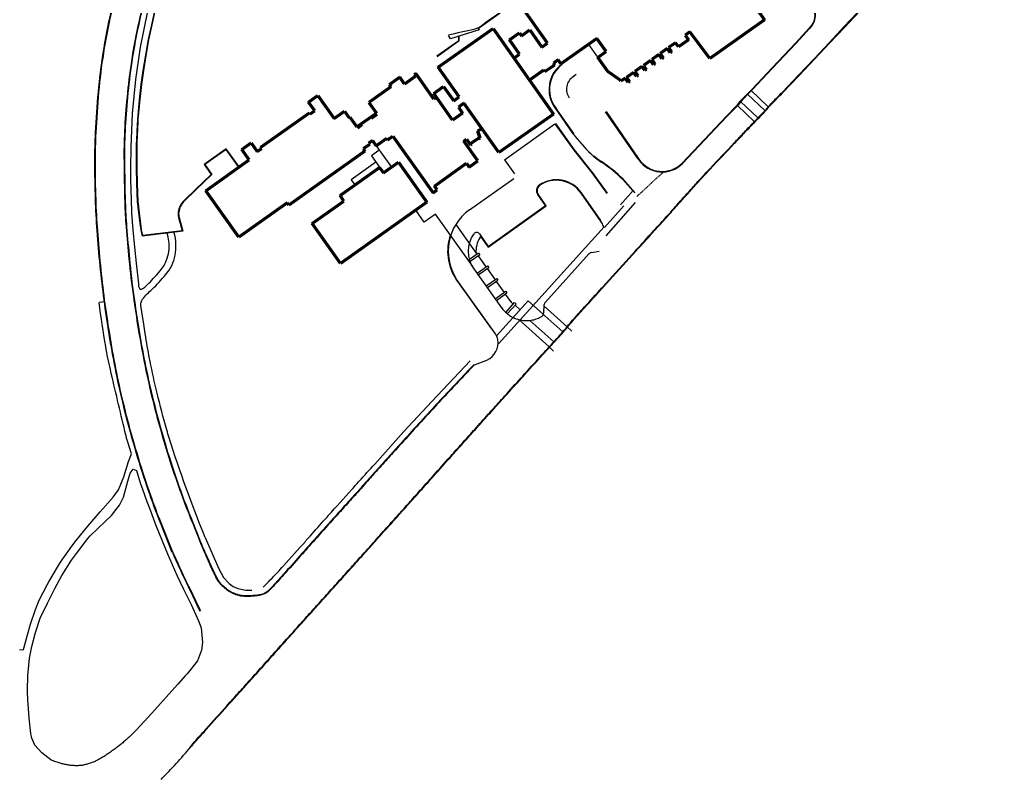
# Model space of a CAD drawing. Header units: millimetres. Extents: x -153 to 768, y -685 to 849.
# Drawn here: x -153.2 to 137.6, y -684.9 to -460.3 of the extents above; entities that cross this region are included whole.
import ezdxf

# ---------------------------------------------------------------- set-up
doc = ezdxf.new("R2010")
doc.units = ezdxf.units.MM
doc.header["$LTSCALE"] = 1.5
doc.linetypes.add('Dash', pattern=[6, 3, -3])
doc.linetypes.add('HIDDEN2', pattern=[0.1875, 0.125, -0.0625])
doc.layers.add('A-AREA', color=32, linetype='Dash', lineweight=9)
doc.layers.add('PD-Sidewalk', color=254, linetype='Continuous', true_color=0xe6e6e6)

msp = doc.modelspace()

# ---------------------------------------------------------------- linework, layer by layer
at = {"layer": 'A-AREA', "color": 7, "linetype": 'Continuous', "lineweight": 90}
for p, q in [((59.55, -449.75, 0), (66.99, -460.26, 0)), ((2.81, -467.19, 0), (-4.59, -456.71, 0)), ((66.99, -460.26, 0), (50.8, -471.7, 0)), ((-29.49, -474.28, 0), (-13.27, -462.82, 0)), ((-13.27, -462.82, 0), (-2.48, -478.19, 0)), ((-8.43, -466.25, 0), (-5.5, -464.18, 0)), ((-5.5, -464.18, 0), (-4.89, -465.02, 0)), ((-4.89, -465.02, 0), (-2.41, -463.23, 0)), ((-2.41, -463.23, 0), (1.19, -468.34, 0)), ((44.9, -463.83, 0), (43.5, -464.82, 0)), ((43.5, -464.82, 0), (44.5, -466.23, 0)), ((50.8, -471.7, 0), (44.9, -463.83, 0)), ((-5.43, -470.48, 0), (-8.43, -466.25, 0)), ((1.19, -468.34, 0), (2.81, -467.19, 0)), ((17.41, -465.79, 0), (6.78, -473.28, 0)), ((20.14, -469.7, 0), (17.41, -465.79, 0)), ((40.7, -467.07, 0), (38.63, -468.53, 0)), ((41.57, -468.3, 0), (40.7, -467.07, 0)), ((44.5, -466.23, 0), (41.57, -468.3, 0)), ((-7.05, -471.63, 0), (-5.43, -470.48, 0)), ((17.67, -471.47, 0), (20.14, -469.7, 0)), ((35.73, -470.58, 0), (33.65, -472.05, 0)), ((36.59, -471.81, 0), (35.73, -470.58, 0)), ((38.21, -468.82, 0), (36.14, -470.29, 0)), ((36.14, -470.29, 0), (37.01, -471.52, 0)), ((39.08, -470.05, 0), (38.21, -468.82, 0)), ((38.63, -468.53, 0), (39.5, -469.76, 0)), ((39.5, -469.76, 0), (39.08, -470.05, 0)), ((4.92, -473.66, 0), (1.97, -475.72, 0)), ((5.97, -472.13, 0), (4.55, -473.13, 0)), ((4.55, -473.13, 0), (4.92, -473.66, 0)), ((6.78, -473.28, 0), (5.97, -472.13, 0)), ((20.62, -475.6, 0), (17.67, -471.47, 0)), ((33.24, -472.34, 0), (31.17, -473.81, 0)), ((31.17, -473.81, 0), (32.03, -475.03, 0)), ((34.11, -473.57, 0), (33.24, -472.34, 0)), ((33.65, -472.05, 0), (34.52, -473.28, 0)), ((34.52, -473.28, 0), (34.11, -473.57, 0)), ((37.01, -471.52, 0), (36.59, -471.81, 0)), ((-36.11, -476.21, 0), (-36.62, -476.57, 0)), ((-36.62, -476.57, 0), (-36.28, -477.06, 0)), ((-30.75, -483.74, 0), (-36.11, -476.21, 0)), ((-23.27, -483.08, 0), (-29.49, -474.28, 0)), ((1.63, -475.22, 0), (-2.48, -478.19, 0)), ((1.97, -475.72, 0), (1.63, -475.22, 0)), ((24.25, -478.04, 0), (20.62, -475.6, 0)), ((28.26, -475.87, 0), (26.19, -477.33, 0)), ((29.13, -477.08, 0), (28.26, -475.87, 0)), ((30.75, -474.1, 0), (28.67, -475.57, 0)), ((28.67, -475.57, 0), (29.54, -476.79, 0)), ((29.54, -476.79, 0), (29.13, -477.08, 0)), ((31.62, -475.32, 0), (30.75, -474.1, 0)), ((32.03, -475.03, 0), (31.62, -475.32, 0)), ((-40.86, -477.3, 0), (-43.94, -479.49, 0)), ((-43.94, -479.49, 0), (-43.52, -480.08, 0)), ((-39.44, -479.31, 0), (-40.86, -477.3, 0)), ((-36.28, -477.06, 0), (-39.44, -479.31, 0)), ((-2.48, -478.19, 0), (4.56, -488.17, 0)), ((24.52, -478.46, 0), (24.23, -478.05, 0)), ((25.74, -477.59, 0), (24.52, -478.46, 0)), ((26.64, -478.84, 0), (25.74, -477.59, 0)), ((26.19, -477.33, 0), (27.05, -478.55, 0)), ((27.05, -478.55, 0), (26.64, -478.84, 0)), ((-43.52, -480.08, 0), (-50.01, -484.7, 0)), ((-30.81, -482.07, 0), (-27.88, -480, 0)), ((-25.22, -489.98, 0), (-30.81, -482.07, 0)), ((-27.88, -480, 0), (-24.88, -484.26, 0)), ((-67.81, -484.63, 0), (-65.05, -482.67, 0)), ((-65.99, -487.19, 0), (-67.81, -484.63, 0)), ((-65.05, -482.67, 0), (-60.21, -489.47, 0)), ((-50.01, -484.7, 0), (-47.76, -487.87, 0)), ((-30.01, -483.21, 0), (-30.75, -483.74, 0)), ((-24.88, -484.26, 0), (-23.27, -483.08, 0)), ((-21.86, -484.98, 0), (-23.53, -486.15, 0)), ((-11.57, -499.56, 0), (-21.86, -484.98, 0)), ((-81.87, -498, 0), (-67.54, -487.8, 0)), ((-67.54, -487.8, 0), (-67.3, -488.12, 0)), ((-67.3, -488.12, 0), (-65.99, -487.19, 0)), ((-60.21, -489.47, 0), (-57.19, -487.32, 0)), ((-57.19, -487.32, 0), (-55.83, -489.24, 0)), ((-53.5, -491.96, 0), (-47.76, -487.87, 0)), ((-22.32, -487.93, 0), (-25.22, -489.98, 0)), ((-23.53, -486.15, 0), (-22.32, -487.93, 0)), ((4.56, -488.17, 0), (-11.57, -499.56, 0)), ((-55.83, -489.24, 0), (-55.57, -489.05, 0)), ((-55.57, -489.05, 0), (-53.5, -491.96, 0)), ((-17.05, -495.25, 0), (-17.74, -493.18, 0)), ((-17.73, -493.17, 0), (-16.63, -492.39, 0)), ((-87.53, -498.66, 0), (-84.78, -496.7, 0)), ((-84.78, -496.7, 0), (-82.96, -499.26, 0)), ((-49.83, -497.12, 0), (-51.69, -498.45, 0)), ((-48.92, -496.02, 0), (-50.04, -496.82, 0)), ((-50.04, -496.82, 0), (-49.83, -497.12, 0)), ((-48.92, -496.02, 0), (-47.82, -497.57, 0)), ((-47.82, -497.57, 0), (-44.66, -495.32, 0)), ((-44.66, -495.32, 0), (-44.33, -495.78, 0)), ((-44.33, -495.78, 0), (-42.87, -494.74, 0)), ((-42.87, -494.74, 0), (-31, -511.42, 0)), ((-21.92, -496.15, 0), (-21.15, -495.61, 0)), ((-17.76, -502, 0), (-21.92, -496.15, 0)), ((-21.15, -495.61, 0), (-19.94, -497.31, 0)), ((-19.94, -497.31, 0), (-19.55, -497.03, 0)), ((-19.71, -496.8, 0), (-17.6, -495.31, 0)), ((-19.55, -497.03, 0), (-19.69, -496.82, 0)), ((-17.6, -495.31, 0), (-17.44, -495.53, 0)), ((-17.44, -495.53, 0), (-17.05, -495.25, 0)), ((-85.35, -501.73, 0), (-87.53, -498.66, 0)), ((-82.96, -499.26, 0), (-81.64, -498.32, 0)), ((-81.64, -498.32, 0), (-81.87, -498, 0)), ((-51.18, -499.16, 0), (-73.59, -515.1, 0)), ((-51.69, -498.45, 0), (-51.18, -499.16, 0)), ((-98.14, -510.83, 0), (-85.35, -501.73, 0)), ((-45.67, -505.57, 0), (-41.24, -502.42, 0)), ((-41.24, -502.42, 0), (-32.82, -514.26, 0)), ((-30.61, -509.47, 0), (-21.13, -502.72, 0)), ((-21.13, -502.72, 0), (-20.34, -503.84, 0)), ((-20.34, -503.84, 0), (-17.76, -502, 0)), ((-58.49, -512.26, 0), (-46.82, -503.96, 0)), ((-46.82, -503.96, 0), (-45.67, -505.57, 0)), ((-88.38, -524.55, 0), (-98.14, -510.83, 0)), ((-31, -511.42, 0), (-29.81, -510.58, 0)), ((-29.81, -510.58, 0), (-30.61, -509.47, 0)), ((-74.1, -514.39, 0), (-88.38, -524.55, 0)), ((-73.59, -515.1, 0), (-74.1, -514.39, 0)), ((-66.74, -520.56, 0), (-57.35, -513.88, 0)), ((-57.35, -513.88, 0), (-58.49, -512.26, 0)), ((-32.82, -514.26, 0), (-58.32, -532.4, 0)), ((-58.32, -532.4, 0), (-66.74, -520.56, 0))]:
    msp.add_line(p, q, dxfattribs=at)
at = {"layer": 'PD-Sidewalk', "color": 9}
for p, q in [((67.03, -487.11, 0), (61.96, -482.27, 0)), ((68.06, -486.02, 0), (62.89, -481.07, 0)), ((64.97, -489.3, 0), (59.89, -484.44, 0)), ((5.74, -487.36, 0), (10.36, -493.97, 0)), ((5.78, -487.17, 0), (10.49, -493.88, 0)), ((29.48, -501.28, 0), (19.95, -487.53, 0)), ((20.12, -487.41, 0), (29.65, -501.17, 0)), ((63.95, -490.39, 0), (58.97, -485.64, 0)), ((-9.87, -501.66, 0), (5.04, -491.05, 0)), ((5.04, -491.05, 0), (10.6, -498.86, 0)), ((5.16, -490.96, 0), (10.72, -498.77, 0)), ((42.6, -502.69, 0), (55.76, -488.75, 0)), ((42.71, -502.8, 0), (55.87, -488.86, 0)), ((-53.15, -492.45, 0), (-51.81, -491.49, 0)), ((-46.89, -498.88, 0), (-49.24, -500.55, 0)), ((-47.82, -497.57, 0), (-43.31, -503.88, 0)), ((10.6, -498.86, 0), (15.98, -505.61, 0)), ((10.72, -498.77, 0), (16.09, -505.52, 0)), ((-47.93, -502.38, 0), (-55.24, -507.58, 0)), ((-49.24, -500.55, 0), (-45.66, -505.57, 0)), ((-9.87, -501.66, 0), (-6.92, -505.8, 0)), ((15.98, -505.61, 0), (20.32, -511.65, 0)), ((16.1, -505.52, 0), (20.45, -511.56, 0)), ((-55.24, -507.58, 0), (-54.11, -509.14, 0)), ((-20.23, -516.49, 0), (-7.16, -507.19, 0)), ((28.03, -510.84, 0), (25.09, -507.49, 0)), ((28.73, -511.41, 0), (25.2, -507.4, 0)), ((18.48, -519.73, 0), (12.74, -511.53, 0)), ((18.6, -519.65, 0), (12.86, -511.45, 0)), ((24.41, -514.96, 0), (28.13, -510.73, 0)), ((2.25, -515.22, 0), (-0.06, -511.96, 0)), ((2.46, -515.26, 0), (0.06, -511.88, 0)), ((20.2, -524.16, 0), (28.84, -514.31, 0)), ((-33.64, -520.11, 0), (-36.13, -516.61, 0)), ((-14.73, -527.49, 0), (2.46, -515.26, 0)), ((-14.7, -527.28, 0), (2.25, -515.22, 0)), ((19.68, -521.72, 0), (25.34, -515.28, 0)), ((-105.76, -520.42, 0), (-105.3, -522.21, 0)), ((-105.61, -520.39, 0), (-105.12, -522.32, 0)), ((-30.29, -517.73, 0), (-33.64, -520.11, 0)), ((-19.26, -533.23, 0), (-30.29, -517.73, 0)), ((-24.3, -520.84, 0), (-18.06, -529.6, 0)), ((-11.7, -556.11, 0), (19.6, -521.52, 0)), ((-17.32, -523.6, 0), (-14.7, -527.28, 0)), ((-16.89, -524.46, 0), (-14.73, -527.49, 0)), ((15.81, -529.06, 0), (18.06, -528.66, 0)), ((-17.57, -529.25, 0), (-20.21, -531.13, 0)), ((-17.22, -529.74, 0), (-20.02, -531.73, 0)), ((-17.71, -530.09, 0), (-15.37, -533.37, 0)), ((-17.57, -529.25, 0), (-17.22, -529.74, 0)), ((2.19, -543.74, 0), (15.13, -529.44, 0)), ((-17.96, -535.2, 0), (-14.89, -533.02, 0)), ((-17.62, -535.69, 0), (-14.54, -533.51, 0)), ((-24.26, -536.94, 0), (-13.83, -551.61, 0)), ((-15.27, -538.99, 0), (-12.2, -536.8, 0)), ((-14.93, -539.47, 0), (-11.85, -537.29, 0)), ((-12.61, -542.78, 0), (-9.51, -540.58, 0)), ((-128.12, -543.66, 0), (-129.73, -543.91, 0)), ((-12.26, -543.27, 0), (-9.16, -541.07, 0)), ((-12.25, -553.74, 0), (-2.86, -543.36, 0)), ((1.61, -547.4, 0), (-2.86, -543.36, 0)), ((-9.51, -546.83, 0), (-6.89, -543.93, 0)), ((-9.05, -547.22, 0), (-6.44, -544.34, 0)), ((-6.44, -544.34, 0), (-6.89, -543.93, 0)), ((-5.28, -546.03, 0), (-6.76, -544.69, 0)), ((1.85, -544.92, 0), (8.63, -551.06, 0)), ((-5.63, -548.94, 0), (3.31, -557.02, 0)), ((-2.4, -549.17, 0), (4.65, -555.54, 0)), ((2.05, -547.8, 0), (1.61, -547.4, 0)), ((2.05, -547.8, 0), (7.33, -552.58, 0))]:
    msp.add_line(p, q, dxfattribs=at)
for points in [[(-108.07, -617.77), (-111.75, -608.57, -0.007475), (-112.94, -605.54, -0.011351), (-116.46, -595.53, -0.010203), (-119.89, -584.24, -0.009627), (-122.74, -573.36, -0.010654), (-124.9, -563.43, -0.00794), (-126.74, -553.21, -0.00806), (-128.23, -543.08, -0.007277), (-129.39, -532.99, -0.007113), (-130.29, -522.64, -0.009732), (-130.78, -513.32, -0.008142), (-130.96, -502.18, -0.012931), (-130.75, -493.62, -0.009237), (-129.91, -481.66, -0.017447), (-128.49, -470.13, -0.016256), (-126.13, -457.9, -0.017784), (-122.75, -445.11, -0.022962), (-119.33, -435.45, -0.007007), (-116.68, -429.17, -0.003617), (-111.28, -417.12, -0.008513), (-110.7, -415.9), (-108.77, -411.83)], [(-107.92, -617.71), (-111.6, -608.51, -0.007477), (-112.79, -605.48, -0.011351), (-116.31, -595.48, -0.010203), (-119.74, -584.2, -0.009627), (-122.58, -573.32, -0.010654), (-124.75, -563.4, -0.00794), (-126.58, -553.18, -0.00806), (-128.07, -543.06, -0.007277), (-129.23, -532.98, -0.007113), (-130.13, -522.63, -0.009732), (-130.62, -513.32, -0.008142), (-130.8, -502.18, -0.012931), (-130.59, -493.63, -0.009237), (-129.75, -481.67, -0.017447), (-128.33, -470.16, -0.016256), (-125.97, -457.93, -0.017784), (-122.6, -445.16, -0.022962), (-119.18, -435.51, -0.007007), (-116.53, -429.23, -0.003617), (-111.13, -417.18, -0.008524), (-110.55, -415.97), (-108.63, -411.9)], [(-26.46, -464.75, -0.007226), (-18.85, -463.06, 0.052142), (-17.78, -462.71, 0.056207), (-17.18, -462.36, -0.005638), (-11.58, -458.31, -0.00071), (-10.38, -457.46, -0.000419), (-8.33, -456.03)], [(60.92, -493.58, -0.001808), (62.58, -491.84, -0.002429), (63.83, -490.54, -0.000077), (64.71, -489.64, 0.000487), (64.85, -489.49, 0.002701), (65.96, -488.34, 0.003039), (66.94, -487.3, 0.009925), (67.69, -486.46, -0.011635), (68.32, -485.75, -0.000842), (70.53, -483.42, -0.003978), (72.26, -481.68, 0.000049)], [(61.05, -493.71, -0.001808), (62.71, -491.96, -0.002429), (63.96, -490.67, -0.000077), (64.84, -489.76, 0.000487), (64.98, -489.62, 0.002701), (66.09, -488.46, 0.003039), (67.07, -487.42, 0.009925), (67.82, -486.58, -0.011635), (68.45, -485.87, -0.000842), (70.65, -483.54, -0.003975), (72.39, -481.81, -0.003975)], [(-102.76, -675.19, 0.000073), (-99.48, -671.53, 0.000179), (-98.14, -670.04, 0.000007), (-91.85, -663.03, -0.000106), (-91.43, -662.55, -0.000663), (-88.17, -658.93, 0.000722), (-84.91, -655.3, 0.000516), (-81.56, -651.56, -0.000361), (-78.22, -647.82, -0.000118), (-73.75, -642.83, -0.000241), (-71.56, -640.4, -0.000332), (-68.3, -636.77, 0.00035), (-65.03, -633.14, 0.000069), (-61.61, -629.34, -0.000074), (-58.2, -625.53, -0.000079), (-54.77, -621.71, 0.000081), (-51.33, -617.89, 0.000181), (-48.72, -614.99, 0.000118), (-44.72, -610.52, 0.000237), (-41.04, -606.41, 0.000296), (-38.1, -603.13, 0.000296), (-34.78, -599.4, -0.000164), (-31.46, -595.68, -0.000094), (-26.61, -590.24, -0.000278), (-24.97, -588.41, -0.000485), (-21.58, -584.62, 0.000093), (-18.18, -580.82, 0.000266), (-14.19, -576.37, -0.000438), (-11.76, -573.66, -0.000921), (-9.83, -571.51, -0.000369), (-4.97, -566.15, -0.000142), (-3.09, -564.07, 0.000055), (1.79, -558.7, 0.000319), (6.14, -553.9, 0.000854), (7.76, -552.1, 0.020529), (8.81, -550.83, -0.020492), (9.86, -549.56, -0.000595), (11.32, -547.94, -0.000364), (13.69, -545.31, -0.000009), (18.92, -539.54, -0.000191), (19.17, -539.27), (24.01, -533.93), (28.85, -528.6, 0.000111), (28.86, -528.58, 0.000001), (30.39, -526.9, 0.000074), (34.27, -522.61, 0.000074), (38.14, -518.34, 0.002361), (41.04, -515.1, -0.001645), (45.19, -510.46, -0.000864), (48, -507.35, -0.003813), (48.64, -506.65, -0.000055), (48.69, -506.59, -0.000119), (48.72, -506.57, -0.00077), (50.81, -504.34, -0.000225), (57.99, -496.72, -0.000036), (58.98, -495.67, 0.00023), (59.98, -494.61, 0.010039), (60.92, -493.58, -0.000057)], [(-121.33, -584.87, -0.000255), (-121.4, -584.62, -0.009334), (-122.07, -582.03, -0.001325), (-126.39, -563.68, -0.015349), (-127.75, -556.92, -0.008043), (-129.73, -543.91)], [(-98.36, -613.4), (-98.36, -613.4), (-98.36, -613.4, -0.021313), (-108.98, -583.88, -0.008968), (-109.71, -581.49, -0.009861), (-112.57, -570.68, -0.011455), (-114.63, -561.28, -0.009724), (-115.9, -554.16)], [(-18.79, -562.33, 0.000465), (-21.99, -565.7, 0.00039), (-26.2, -570.15, 0.002901), (-31.1, -575.39, 0.002571), (-36.56, -581.37, 0.000255), (-41.62, -586.97, 0.000381), (-45, -590.72, 0.000015), (-46.73, -592.65, 0.000081), (-47.05, -593, 0.000645), (-49.87, -596.15, -0.000469), (-53.74, -600.47, -0.000733), (-57.13, -604.23, 0.000825), (-60.51, -607.99, 0.00042), (-62.01, -609.66, 0.000123), (-67.12, -615.37, 0.000647), (-69.03, -617.52, -0.000255), (-73.88, -622.97, -0.002973), (-77.37, -626.84, -0.005786), (-79.2, -628.8, -0.025444), (-79.59, -629.16, -0.017581), (-80.18, -629.64, -0.065867), (-81.08, -630.13, -0.050367), (-82.37, -630.49, -0.013831), (-83.32, -630.63, -0.012129), (-84.41, -630.73, -0.01375), (-85.66, -630.78, -0.013349), (-86.95, -630.76, -0.045257), (-88.13, -630.61, -0.034362), (-89.62, -630.16, -0.048149), (-91.06, -629.46, -0.041721), (-92.54, -628.37, -0.023768), (-93.84, -627.12, -0.049574), (-94.37, -626.44, -0.010771), (-95, -625.38, -0.017704), (-95.34, -624.72, -0.001359), (-95.37, -624.65, -0.000069), (-96, -623.33, -0.005814), (-97.93, -619.1, -0.005093), (-100.03, -614.23)], [(-81.2, -628.04, 0.003774), (-77.06, -623.77, 0.008153), (-75.2, -621.75, 0.000013), (-68.73, -614.5, 0.000307), (-68.46, -614.2, 0.000083), (-63.96, -609.15, -0.000183), (-61.93, -606.86, -0.000578), (-61.88, -606.81, -0.000004), (-55.13, -599.27, -0.001464), (-52.83, -596.72, -0.000737), (-48.24, -591.67)], [(-107.92, -617.71, 0.002262), (-105.22, -623.64, 0.003997), (-103.64, -626.97, 0.001454), (-100.43, -633.6, -0.006463), (-99.72, -635.09, -0.013628)]]:
    msp.add_lwpolyline(points, format="xyb", dxfattribs=at)
at = {"layer": 'PD-Sidewalk', "color": 9, "elevation": 0}
for points in [[(72.26, -481.68), (76.99, -476.69), (81.72, -471.71), (86.09, -467.06), (90.46, -462.42), (96.44, -456.1), (102.41, -449.79), (107.77, -444.13), (113.12, -438.46), (118.04, -433.19), (132.06, -418.63), (135.94, -414.75), (137.43, -413.26)], [(72.39, -481.8), (77.12, -476.82), (81.85, -471.83), (86.22, -467.18), (90.59, -462.54), (96.57, -456.22), (102.54, -449.91), (107.9, -444.25), (113.25, -438.59), (118.17, -433.31), (132.18, -418.76), (136.07, -414.87), (137.55, -413.39)], [(80.03, -454.04), (80.77, -455.32), (81.34, -456.48), (81.69, -457.45), (81.79, -458.48), (81.82, -459.17), (81.5, -460.77), (80.96, -461.79), (80.19, -462.73), (76.25, -467.06), (69.24, -474.5), (63.27, -480.8), (61.83, -482.3), (59.72, -484.5), (58.73, -485.69), (55.76, -488.75)], [(80.16, -453.97), (80.9, -455.25), (81.48, -456.42), (81.84, -457.41), (81.94, -458.47), (81.97, -459.18), (81.64, -460.82), (81.08, -461.87), (80.31, -462.83), (76.36, -467.17), (69.35, -474.6), (63.38, -480.9), (61.94, -482.41), (59.83, -484.6), (58.84, -485.79), (55.87, -488.86)], [(-29.86, -470.98), (-23.39, -466.37), (-23.43, -465.14)], [(-29.78, -471.1), (-23.24, -466.45), (-23.28, -465.14)], [(-17.66, -462.82), (-17.4, -463.25), (-25.8, -465.95), (-26.45, -464.93)], [(14.99, -467.56), (17.61, -471.38)], [(6.78, -473.28), (6.93, -473.5)], [(6.9, -473.19), (7.14, -473.53)], [(11.3, -476.47), (10.37, -477.13)], [(11.3, -476.47), (10.47, -477.05)], [(-53.49, -491.95), (-47.76, -487.87)], [(-49.09, -489.56), (-47.41, -488.36)], [(5, -486.31), (5.74, -487.36)], [(5.16, -486.27), (5.78, -487.17)], [(29.49, -501.28), (29.73, -501.63)], [(29.61, -501.19), (29.85, -501.55)], [(-16.77, -524.37), (-17.07, -524.59)], [(-15.03, -533.85), (-12.68, -537.14)], [(-14.89, -533.02), (-14.54, -533.51)], [(-12.34, -537.63), (-9.99, -540.92)], [(-12.2, -536.8), (-11.85, -537.29)], [(-9.51, -540.58), (-9.16, -541.07)], [(-9.65, -541.41), (-8.13, -543.54)], [(-115.9, -554.16), (-116.08, -553.09), (-116.08, -553.09), (-116.52, -550.29), (-116.52, -550.29), (-117.09, -546.62), (-117.09, -546.62), (-117.38, -544.73)], [(8.63, -551.06), (10.01, -552.31)], [(3.31, -557.02), (4.64, -558.24)], [(-48.24, -591.67), (-39.63, -582.07), (-31.41, -573.17), (-21.62, -562.76), (-20.08, -561.13)], [(-153.19, -646.58), (-152.05, -646.5), (-150.9, -642.1), (-150.02, -639.01), (-148.48, -634.62), (-147.41, -631.91), (-145.05, -627.38), (-144.56, -626.49), (-141.7, -621.67), (-141.09, -620.7), (-137.73, -615.96), (-136.49, -614.29), (-133.01, -610.03), (-129.42, -605.81), (-125.55, -601.43), (-124, -599.27), (-122.41, -595.41), (-120.98, -590.85), (-120.16, -588.59), (-121.26, -585.2), (-121.33, -584.87)], [(-142.86, -679.58), (-143.95, -679.1), (-146.68, -677.06), (-148.74, -674.74), (-149.61, -672.72), (-149.92, -671.36), (-150.41, -666.83), (-150.72, -662.56), (-150.78, -661.6), (-150.9, -658.67), (-150.74, -654.1), (-150.68, -653.2), (-150.24, -649), (-149.55, -645.55), (-148.51, -641.45), (-147.1, -637.19), (-145, -632.75), (-142.83, -628.48), (-140.71, -624.56), (-137.82, -620.1), (-136.42, -618.09), (-133.05, -613.69), (-132.35, -612.89), (-127.83, -608.57), (-126, -606.83), (-123.71, -603.85), (-122.5, -601.44), (-121.21, -596.71), (-120.53, -594.34), (-119.6, -593.17), (-118.69, -593.6), (-117.53, -597.21), (-116.91, -599.06), (-115.58, -602.73), (-114.83, -604.69), (-113, -609.5), (-111.09, -614.38), (-109.53, -618.2), (-108.85, -619.82), (-106.76, -624.52), (-104.75, -628.61), (-102.53, -633.18), (-100.32, -638), (-99.56, -640.03), (-99.12, -644.43), (-99.41, -646.72), (-100.58, -649.88), (-103.69, -653.66)], [(-98.36, -613.4), (-94.31, -622.61), (-92.95, -625.22), (-91.31, -626.97), (-90.06, -627.86), (-88.66, -628.49), (-86.38, -628.9), (-84.59, -628.89)], [(-103.69, -653.66), (-104.3, -654.28), (-104.32, -654.3), (-106.46, -656.72), (-106.46, -656.72), (-109.11, -659.65), (-109.12, -659.66), (-111.59, -662.42), (-111.59, -662.42), (-114.16, -665.29), (-114.17, -665.3), (-116.38, -667.8), (-116.38, -667.8), (-118.72, -670.31), (-118.72, -670.31), (-118.94, -670.53), (-118.94, -670.53), (-119.28, -670.87), (-119.28, -670.87), (-119.52, -671.12), (-119.52, -671.12), (-119.76, -671.36), (-119.76, -671.36), (-120, -671.6), (-120, -671.6), (-120.24, -671.83), (-120.24, -671.83), (-120.44, -672.02), (-120.44, -672.02), (-120.65, -672.22), (-120.65, -672.22), (-120.87, -672.41), (-120.87, -672.41), (-121.08, -672.61), (-121.08, -672.61), (-121.31, -672.8), (-121.31, -672.8), (-121.53, -673), (-121.53, -673), (-121.75, -673.2), (-121.75, -673.2), (-122, -673.41), (-122, -673.41), (-122.24, -673.62), (-122.24, -673.62), (-122.49, -673.83), (-122.49, -673.83), (-122.74, -674.04), (-122.74, -674.04), (-122.98, -674.24), (-122.98, -674.24), (-123.23, -674.45), (-123.23, -674.45), (-123.48, -674.65), (-123.48, -674.65), (-123.73, -674.85), (-123.73, -674.85), (-123.98, -675.05), (-123.98, -675.05), (-124.23, -675.24), (-124.23, -675.24), (-124.48, -675.43), (-124.48, -675.43), (-124.74, -675.62), (-124.74, -675.62), (-124.99, -675.81), (-124.99, -675.81), (-125.25, -676.01), (-125.25, -676.01), (-125.52, -676.2), (-125.52, -676.2), (-125.78, -676.39), (-125.78, -676.39), (-126.06, -676.59), (-126.06, -676.59), (-126.34, -676.79), (-126.34, -676.79), (-126.61, -676.99), (-126.61, -676.99), (-126.88, -677.18), (-126.88, -677.18), (-127.15, -677.37), (-127.15, -677.37), (-127.42, -677.55), (-127.42, -677.55), (-127.69, -677.72), (-127.69, -677.72), (-127.96, -677.9), (-127.96, -677.9), (-128.23, -678.07), (-128.23, -678.07), (-128.5, -678.24), (-128.5, -678.24), (-128.77, -678.4), (-128.77, -678.4), (-129.05, -678.56), (-129.05, -678.56), (-129.32, -678.71), (-129.32, -678.71), (-129.6, -678.87), (-129.6, -678.87), (-129.87, -679.02), (-129.87, -679.02), (-130.14, -679.17), (-130.14, -679.17), (-130.41, -679.31), (-130.41, -679.31), (-130.66, -679.44), (-130.66, -679.44), (-130.91, -679.56), (-130.91, -679.56), (-131.17, -679.67), (-131.17, -679.67), (-131.45, -679.78), (-131.45, -679.78), (-131.74, -679.89), (-131.74, -679.89), (-132.02, -679.99), (-132.02, -679.99), (-132.32, -680.09), (-132.32, -680.09), (-132.62, -680.19), (-132.62, -680.19), (-132.93, -680.28), (-132.93, -680.28), (-133.21, -680.36), (-133.21, -680.36), (-133.5, -680.44), (-133.5, -680.44), (-133.79, -680.52), (-133.79, -680.52), (-134.07, -680.59), (-134.07, -680.59), (-134.34, -680.65), (-134.34, -680.65), (-134.6, -680.7), (-134.6, -680.7), (-134.86, -680.74), (-134.86, -680.74), (-135.12, -680.77), (-135.12, -680.77), (-135.39, -680.8), (-135.39, -680.8), (-135.66, -680.82), (-135.66, -680.82), (-135.93, -680.83), (-135.93, -680.83), (-136.22, -680.84), (-136.22, -680.84), (-136.51, -680.84), (-136.51, -680.84), (-136.8, -680.83), (-136.8, -680.83), (-137.1, -680.82), (-137.1, -680.82), (-137.4, -680.8), (-137.4, -680.8), (-137.67, -680.78), (-137.67, -680.78), (-137.93, -680.76), (-137.93, -680.76), (-138.2, -680.73), (-138.2, -680.73), (-138.47, -680.69), (-138.47, -680.69), (-138.74, -680.65), (-138.74, -680.65), (-139.01, -680.61), (-139.01, -680.61), (-139.29, -680.56), (-139.29, -680.56), (-139.57, -680.51), (-139.57, -680.51), (-139.85, -680.45), (-139.85, -680.45), (-140.12, -680.39), (-140.12, -680.39), (-140.4, -680.32), (-140.4, -680.32), (-140.68, -680.25), (-140.68, -680.25), (-140.96, -680.17), (-140.96, -680.17), (-141.25, -680.09), (-141.25, -680.09), (-141.55, -680), (-141.55, -680), (-141.85, -679.91), (-141.85, -679.91), (-142.15, -679.81), (-142.15, -679.81), (-142.46, -679.71), (-142.46, -679.71), (-142.76, -679.61), (-142.78, -679.61), (-142.86, -679.58)]]:
    msp.add_lwpolyline(points, dxfattribs=at)
for points in [[(-115.85, -452.45, 0.01158), (-117.9, -460.55, 0.019298), (-120.18, -472.67, 0.012636), (-121.46, -483.15, 0.013202), (-122.2, -493.24, 0.014275), (-122.35, -502.11, 0.004873), (-122.14, -514.15, 0.010603), (-121.73, -521.57, 0.003303), (-120.88, -531.02, 0.015351), (-119.59, -542.1, 0.005569), (-118.13, -551.76, 0.007849), (-116.36, -561.51, 0.010662), (-114.19, -571.43, 0.009914), (-111.41, -582, 0.009507), (-108.27, -592.28, 0.010172), (-104.97, -601.76, 0.007832), (-102.45, -608.22, -0.005329), (-100.03, -614.23)], [(-115.71, -452.49, 0.011581), (-117.76, -460.58, 0.019298), (-120.04, -472.69, 0.012636), (-121.31, -483.16, 0.013202), (-122.05, -493.25, 0.014275), (-122.2, -502.11, 0.004873), (-121.99, -514.15, 0.010601), (-121.58, -521.55, 0.003303), (-120.73, -531, 0.015353), (-119.44, -542.08, 0.005569), (-117.98, -551.73, 0.007849), (-116.22, -561.48, 0.010662), (-114.04, -571.4, 0.009914), (-111.26, -581.96, 0.009507), (-108.13, -592.23, 0.010172), (-104.83, -601.71, 0.007832), (-102.31, -608.16, -0.005329), (-99.89, -614.17, -0.005329)], [(-17.66, -462.82, 0.052948), (-16.97, -462.41, -0.007042), (-11.49, -458.43, -0.000454), (-9.43, -456.98, -0.000776), (-8.28, -456.17, -0.000776)], [(-115.46, -458.26), (-117.58, -468.34), (-118.99, -477.96), (-119.95, -487.96), (-120.37, -497.96), (-120.45, -504.24), (-120.4, -507.48), (-120.12, -516.9), (-120.1, -517.43), (-119.76, -522.36), (-119.27, -527.52), (-118.75, -532.29), (-118.1, -538.35), (-118.04, -539, 0.063546), (-117.98, -539.22, 0.027897), (-117.81, -539.62, 0.029636), (-117.68, -539.84, 0.174003), (-117.52, -539.96, 0.105614), (-117.36, -539.97, 0.090955), (-117.02, -539.86, 0.005246), (-116.51, -539.59, 0.038406), (-115.46, -538.64, 0.03194), (-113.7, -536.82, 0.005677), (-111.66, -534.49, 0.009346), (-110.51, -532.96, 0.041564), (-109.56, -530.8, 0.046659), (-109, -528.09, 0.038589), (-109.06, -525.74, 0.045842), (-109.58, -523.47)], [(-88.41, -503.9), (-92.14, -498.65), (-98.42, -503.12), (-96.35, -506.04), (-101.16, -510.61), (-104.48, -513.84, 0.175126), (-106.17, -517.21, 0.09448), (-106.07, -518.75), (-105, -522.78), (-116.93, -524.23), (-117.32, -522.38), (-117.57, -520.54), (-118.03, -516.63), (-118.26, -514.73), (-118.34, -514.17), (-118.51, -508.73), (-118.62, -504.09), (-118.64, -501.61), (-118.65, -499.07), (-118.63, -496.96, 0.00534), (-118.46, -493.26), (-118.31, -489.81), (-117.77, -483.84), (-117.26, -479.41), (-116.68, -475.27), (-115.84, -470.2), (-115.13, -466.15), (-114.15, -461.75), (-113.34, -458.12)], [(-88.29, -503.81), (-92.11, -498.44), (-98.63, -503.08), (-96.55, -506.02), (-101.26, -510.5), (-104.59, -513.73, 0.175085), (-106.32, -517.19, 0.09448), (-106.21, -518.79), (-105.19, -522.65), (-116.81, -524.06), (-117.17, -522.35), (-117.42, -520.52), (-117.89, -516.62), (-118.11, -514.71), (-118.19, -514.15), (-118.36, -508.73), (-118.47, -504.09), (-118.49, -501.61), (-118.5, -499.07), (-118.48, -496.96, 0.005334), (-118.31, -493.26), (-118.16, -489.82), (-117.62, -483.85), (-117.11, -479.43), (-116.53, -475.29), (-115.69, -470.23), (-114.98, -466.18), (-114, -461.79), (-113.19, -458.15)], [(-102.65, -675.29, 0.000073), (-99.36, -671.63, 0.000179), (-98.02, -670.14, 0.000007), (-91.74, -663.12, -0.000106), (-91.32, -662.65, -0.000663), (-88.06, -659.03, 0.000722), (-84.8, -655.4, 0.000516), (-81.45, -651.66, -0.000361), (-78.1, -647.92, -0.000118), (-73.64, -642.94, -0.000241), (-71.45, -640.5, -0.000332), (-68.18, -636.87, 0.00035), (-64.92, -633.24, 0.000069), (-61.5, -629.44, -0.000074), (-58.09, -625.64, -0.000079), (-54.65, -621.81, 0.000081), (-51.22, -617.99, 0.000181), (-48.61, -615.09, 0.000118), (-44.61, -610.62, 0.000237), (-40.93, -606.51, 0.000296), (-37.99, -603.23, 0.000296), (-34.67, -599.5, -0.000164), (-31.35, -595.78, -0.000094), (-26.5, -590.34, -0.000278), (-24.86, -588.51, -0.000485), (-21.46, -584.72, 0.000093), (-18.06, -580.92, 0.000266), (-14.07, -576.47, -0.000438), (-11.65, -573.76, -0.000921), (-9.71, -571.61, -0.000369), (-4.86, -566.25, -0.000142), (-2.98, -564.18, 0.000055), (1.9, -558.8, 0.000319), (6.25, -554, 0.000854), (7.87, -552.2, 0.020528), (8.93, -550.92, -0.020492), (9.97, -549.66, -0.000595), (11.43, -548.04, -0.000364), (13.8, -545.42, -0.000009), (19.03, -539.64, -0.00019), (19.28, -539.37), (24.12, -534.03), (28.96, -528.7, 0.000109), (28.97, -528.68, 0.000001), (30.5, -527, 0.000074), (34.38, -522.71, 0.000074), (38.25, -518.44, 0.002361), (41.15, -515.2, -0.001645), (45.3, -510.56, -0.000864), (48.11, -507.45, -0.003813), (48.75, -506.75, -0.000055), (48.8, -506.7, -0.000119), (48.83, -506.67, -0.00077), (50.92, -504.44, -0.000225), (58.1, -496.82, -0.000036), (59.09, -495.77, 0.00023), (60.08, -494.71, 0.010039), (61.03, -493.69, 0.000228)], [(-117.38, -544.73, -0.180618), (-116.84, -542.89, -0.048435), (-114.02, -539.97, 0.028571), (-109.97, -535.58, 0.125909), (-107.26, -529.91, 0.060836), (-106.99, -526.69, 0.067478), (-107.59, -523.09)], [(-10.7, -545.48), (-18.88, -533.91, -0.317015), (-18.9, -523.54)], [(-18.79, -562.33), (-15.06, -560.89, 0.33299), (-11.87, -554.84, 0.08127), (-12.59, -553.11), (-24.13, -536.86)], [(-18.89, -562.22, 0.000467), (-22.1, -565.59, 0.00039), (-26.31, -570.05, 0.002901), (-31.21, -575.29, 0.002571), (-36.67, -581.27, 0.000255), (-41.73, -586.87, 0.000381), (-45.11, -590.62, 0.000015), (-46.85, -592.55, 0.00008), (-47.16, -592.9, 0.000645), (-49.98, -596.05, -0.000469), (-53.85, -600.37, -0.000733), (-57.24, -604.13, 0.000825), (-60.62, -607.89, 0.00042), (-62.12, -609.56, 0.000123), (-67.23, -615.27, 0.000647), (-69.14, -617.42, -0.000255), (-73.99, -622.87, -0.002973), (-77.48, -626.74, -0.005786), (-79.31, -628.7, -0.025444), (-79.68, -629.05, -0.017581), (-80.27, -629.52, -0.065867), (-81.14, -629.99, -0.050367), (-82.39, -630.35, -0.013831), (-83.33, -630.48, -0.012129), (-84.42, -630.58, -0.01375), (-85.66, -630.63, -0.013349), (-86.95, -630.61, -0.045257), (-88.09, -630.46, -0.034362), (-89.57, -630.02, -0.048149), (-90.98, -629.33, -0.041721), (-92.44, -628.26, -0.023768), (-93.73, -627.02, -0.049574), (-94.24, -626.36, -0.010771), (-94.87, -625.31, -0.017704), (-95.21, -624.66, -0.001359), (-95.24, -624.59, -0.000069), (-95.86, -623.26, -0.005814), (-97.79, -619.04, -0.005093), (-99.89, -614.17)], [(-108.06, -617.78, 0.00149), (-105.32, -623.75, 0.0027), (-103.78, -627.03, 0.000853), (-100.48, -633.95, -0.003243), (-99.9, -635.18, -0.003243)]]:
    msp.add_lwpolyline(points, format="xyb", dxfattribs=at)
at = {"layer": 'PD-Sidewalk', "color": 9, "linetype": 'HIDDEN2', "elevation": 0}
msp.add_lwpolyline([(29.25, -512.51), (37.13, -505.27)], dxfattribs=at)
at = {"layer": 'PD-Sidewalk', "color": 9, "const_width": 0.15, "elevation": 0}
msp.add_lwpolyline([(-119.47, -542.27), (-119.19, -544.27)], dxfattribs=at)
msp.add_lwpolyline([(-127.96, -544.43, 0.001633), (-127.68, -546.43)], format="xyb", dxfattribs=at)
at = {"layer": 'PD-Sidewalk', "color": 9}
for centre, radius, start, end in [((12.59, -480.9, 0), 9.32, 127.3225, 215.8405), ((12.59, -480.9, 0), 9.17, 126.4886, 215.8405), ((12.93, -480.82, 0), 4.49, 123.1707, 215.0485), ((31.62, -483.06, 0), 23.23, 228.9714, 236.1626), ((30.72, -484.32, 0), 21.53, 228.5968, 236.2913), ((-6.76, -540.57, 0), 45.92, 46.0691, 56.3431), ((-6.76, -540.57, 0), 46.06, 46.0691, 56.3431), ((36.71, -496.78, 0), 8.5, 214.8142, 314.9313), ((36.71, -496.78, 0), 8.35, 214.8142, 314.9136), ((5.48, -516.61, 0), 9, 34.9837, 124.3555), ((5.48, -516.61, 0), 8.85, 34.9837, 124.3462), ((1.57, -510.81, 0), 2, 125.4409, 215.4325), ((1.57, -510.81, 0), 1.85, 125.4409, 215.4325), ((-11.54, -528.71, 0), 15, 125.4294, 212.8892), ((-18.13, -524.18, 0), 1, 35.4945, 140.0434), ((-11.54, -528.71, 0), 15.15, 161.4959, 212.9016), ((-10.42, -528.77, 0), 7.9, 149.4588, 183.5805), ((-16.77, -525.03, 0), 0.534, 124.2544, 148.0519), ((16.02, -530.25, 0), 1.2, 100.1476, 137.8565), ((-4.67, -540.89, 0), 4.36, 217.2599, 233.086), ((3.08, -544.54, 0), 1.2, 137.8565, 175.5654), ((-206.99, -588.73, 0), 135.57, 314.8331, 320.3239)]:
    msp.add_arc(centre, radius, start, end, dxfattribs=at)
for points, knots in [([(10.37, -493.97, 0), (12, -496.08, 0), (13.78, -498.08, 0), (15.92, -500.15, 0), (16.15, -500.36, 0), (16.38, -500.58, 0)], [1.4430473, 1.4430473, 1.4430473, 1.4430473, 1.5872805, 1.5872805, 1.6042243, 1.6042243, 1.6042243, 1.6042243]), ([(19.49, -521.64, 0), (19.32, -521.2, 0), (19.11, -520.77, 0), (18.75, -520.14, 0), (18.62, -519.94, 0), (18.48, -519.73, 0)], [5.8636102, 5.8636102, 5.8636102, 5.8636102, 6.0250312, 6.0250312, 6.1083685, 6.1083685, 6.1083685, 6.1083685])]:
    msp.add_open_spline(points, degree=3, knots=knots, dxfattribs=at)
msp.add_rational_spline([(-10.78, -545.36, 0), (-6.13, -552.06, 0), (1, -548.08, 0), (1.57, -547.78, 0), (1.68, -547.14, 0), (1.78, -545.79, 0), (1.89, -544.45, 0)], [1, 0.740850883105, 1, 0.896894758364, 1, 1, 1], degree=2, knots=[0, 0, 0, 1.47292, 1.47292, 2.389118, 2.389118, 3.389118, 3.389118, 3.389118], dxfattribs=at)

doc.saveas('drawing.dxf')
